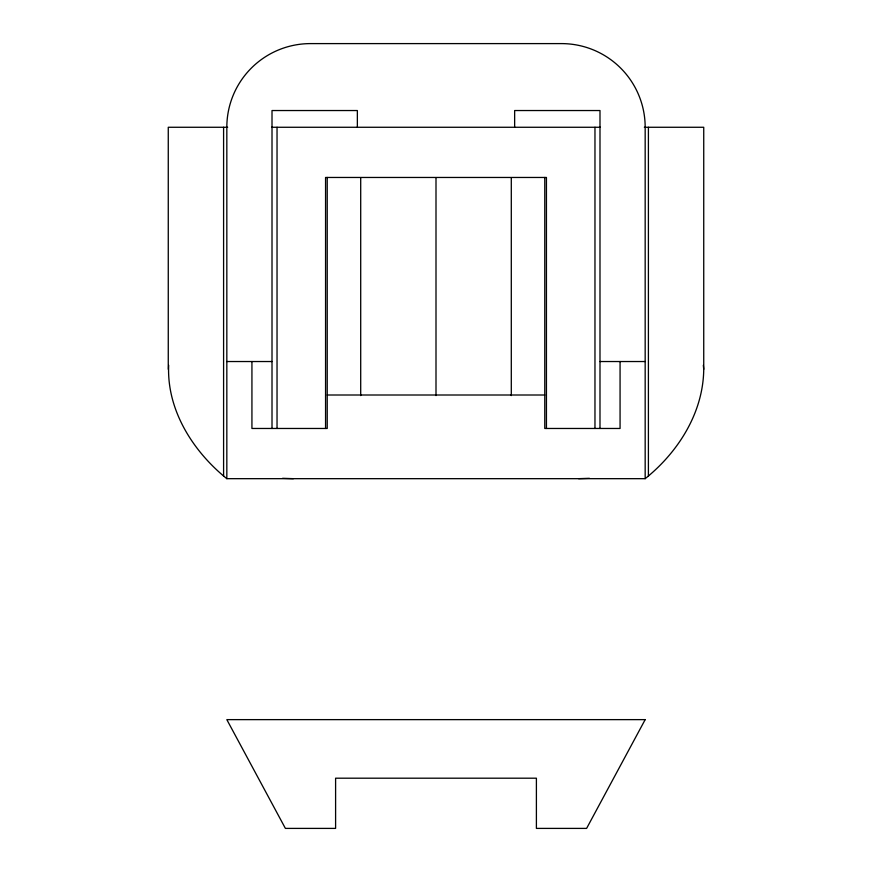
<?xml version="1.0" encoding="UTF-8"?>
<svg xmlns="http://www.w3.org/2000/svg" width="872" height="872" viewBox="0 0 872 872"><rect width="100%" height="100%" fill="white"/><g stroke="black" fill="none" stroke-linecap="round" stroke-linejoin="round"><path stroke-width="1.31" d="M644.332 127.268L703.737 127.268L703.737 369.281C703.279 412.696 678.242 452.11 645.171 478.673L226.829 478.673C192.963 451.358 166.65 410.014 168.667 365.237M578.616 478.673L589.418 478.314M227.668 127.268L168.263 127.268L168.263 369.281M271.606 127.268L600.394 127.268M226.829 361.531L272.01 361.531M599.991 361.531L645.171 361.531M327.229 395.005L544.771 395.005M282.583 478.314L293.384 478.673M703.333 365.237L703.737 369.281M648.408 127.268L648.408 476.243M645.171 478.673L645.171 127.268A83.668 83.668 0 0 0 561.503 43.6L310.497 43.6A83.668 83.668 0 0 0 226.829 127.268L226.829 478.673M620.068 361.531L620.068 428.468L544.771 428.468L544.771 177.463M599.991 428.468L599.991 110.537L514.644 110.537L514.644 127.268M594.966 127.268L594.966 428.468M546.439 428.468L546.439 177.463L325.561 177.463L325.561 428.468M511.297 177.659L511.297 395.583M436 177.659L436 395.583M360.703 177.659L360.703 395.583M357.357 127.268L357.357 110.537L272.01 110.537L272.01 428.468M327.229 177.463L327.229 428.468L251.932 428.468L251.932 361.531M277.034 127.268L277.034 428.468M223.592 127.268L223.592 476.243M645.171 719.629L586.605 828.4L536.4 828.4L536.4 778.195L335.6 778.195L335.6 828.4L285.395 828.4L226.829 719.629L645.171 719.629"/></g></svg>
